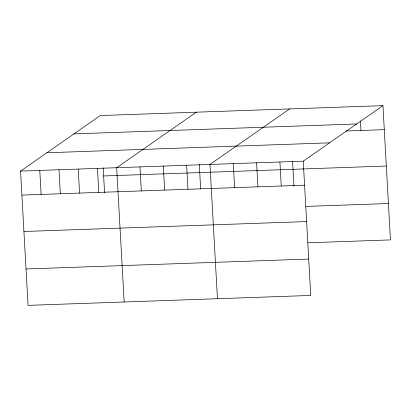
<?xml version="1.0" encoding="UTF-8"?>
<svg xmlns="http://www.w3.org/2000/svg" width="411" height="411" viewBox="0 0 411 411"><rect width="100%" height="100%" fill="white"/><g stroke="black" fill="none" stroke-linecap="round" stroke-linejoin="round"><path stroke-width="0.62" d="M382.944 105.637L303.236 161.174L310.742 295.442L28.056 305.363L20.55 171.094L100.258 115.558L382.944 105.637L390.45 239.906L307.88 242.803M196.371 112.188L116.662 167.719L124.168 301.987M289.657 108.91L209.949 164.446L217.455 298.715M73.954 133.883L356.64 123.963M345.836 131.001L384.285 129.655M46.854 152.769L329.54 142.848M20.55 171.094L303.236 161.174M103.634 175.959L386.319 166.039M21.891 195.107L304.577 185.186M305.846 206.42L388.416 203.522M23.925 231.491L306.611 221.57M26.021 268.979L308.707 259.058M360.437 120.993L360.966 130.472M292.575 161.153L293.978 186.178M279.917 161.991L281.258 186.003M256.592 162.807L257.933 186.825M233.273 163.629L234.614 187.642M199.289 164.431L200.655 188.829M186.63 165.263L187.971 189.281M163.306 166.085L164.652 190.098M139.987 166.902L141.327 190.915M103.176 167.801L104.579 192.826M97.443 168.392L98.784 192.41M78.218 169.07L79.559 193.083M58.994 169.743L60.34 193.756M39.775 170.416L41.115 194.434"/></g></svg>
